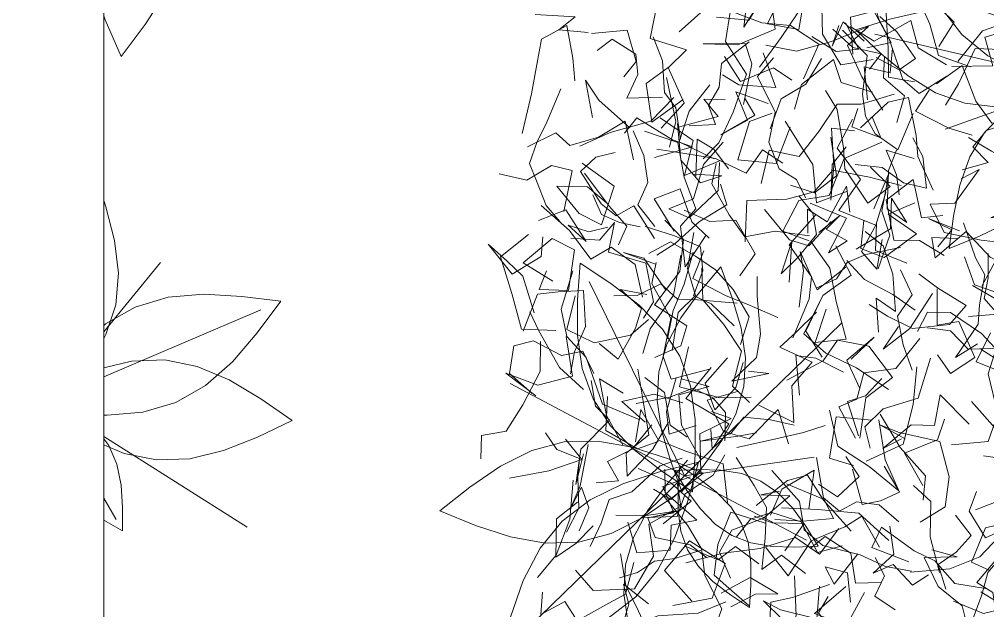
# Model space of a CAD drawing. Header units: metres. Extents: x 0 to 46.1, y -33.1 to 1.9.
# Drawn here: x 40.71 to 41.743, y -19.944 to -19.313 of the extents above; entities that cross this region are included whole.
import ezdxf

# ---------------------------------------------------------------- set-up
doc = ezdxf.new("R2010")
doc.units = ezdxf.units.M
doc.header["$LTSCALE"] = 0.02
doc.layers.add('AB_EXT_MASSIF', color=8, linetype='Continuous', lineweight=9)
doc.layers.add('BLOC_FEUILLAGE', color=7, linetype='Continuous', lineweight=13)
doc.layers.add('ARCHIBOOKS_ARBRE', color=7, linetype='Continuous')
doc.layers.add('CONTEXT', color=7, linetype='Continuous', lineweight=13, true_color=0x787878)

# ---------------------------------------------------------------- blocks, each defined once
blk = doc.blocks.new('AB_ALPHA_11ed163862f4b453')
at = {"layer": 'BLOC_FEUILLAGE', "color": 8, "lineweight": 13, "true_color": 0x878787, "transparency": 33554585}
for points in [[(-1.9623, 1.4907), (-2.0237, 1.5396), (-1.9685, 1.5452), (-2.0549, 1.6078)], [(-2.0621, 1.402), (-2.0335, 1.4556), (-1.9996, 1.5375), (-2.0762, 1.5437), (-2.1237, 1.4935), (-2.1777, 1.4356), (-2.2565, 1.3606)], [(-1.4314, 1.5285), (-1.4004, 1.4749), (-1.4456, 1.4513), (-1.4951, 1.3902), (-1.5553, 1.3717), (-1.6486, 1.3766), (-1.7572, 1.3596)], [(-1.9559, 1.4835), (-1.8719, 1.4392), (-1.8967, 1.3559), (-1.9463, 1.34)], [(-1.7565, 1.4651), (-1.8318, 1.3871), (-1.7671, 1.3085), (-1.8354, 1.2949)], [(-1.9683, 1.4378), (-1.918, 1.4408), (-1.8869, 1.3729), (-1.9118, 1.3247), (-1.9705, 1.2877), (-1.8894, 1.238)], [(-2.2994, 1.1094), (-2.3073, 1.1654), (-2.2935, 1.2341), (-2.2836, 1.2835), (-2.2347, 1.3211), (-2.1905, 1.3463), (-2.1053, 1.4046)], [(-1.4591, 1.4096), (-1.5471, 1.3477), (-1.6058, 1.2765), (-1.5106, 1.3206), (-1.5844, 1.285), (-1.6521, 1.3385)], [(-1.4417, 1.3969), (-1.4648, 1.2989), (-1.5483, 1.2494), (-1.4864, 1.1917), (-1.4363, 1.2445), (-1.401, 1.2911), (-1.5114, 1.3119)], [(-2.0753, 1.2945), (-2.0375, 1.388), (-2.0363, 1.3236), (-2.0073, 1.2171)], [(-1.8225, 1.3866), (-1.8371, 1.3193), (-1.8785, 1.2461), (-1.8751, 1.1946), (-1.9097, 1.1192)], [(-1.5144, 1.386), (-1.6103, 1.3292), (-1.5596, 1.2603), (-1.4987, 1.2123), (-1.4631, 1.1291), (-1.5471, 1.074)], [(-1.336, 1.3731), (-1.3928, 1.3379), (-1.3566, 1.2912), (-1.4017, 1.2082), (-1.4396, 1.1466), (-1.4431, 1.0512), (-1.3638, 1.0162)], [(-2.0451, 1.1401), (-2.0076, 1.2388), (-2.0913, 1.2416), (-2.1667, 1.2647), (-2.1803, 1.3135), (-2.264, 1.3238)], [(-1.6113, 1.3342), (-1.6679, 1.2712), (-1.668, 1.1672), (-1.7532, 1.1021), (-1.8295, 1.054), (-1.8884, 1.041)], [(-1.6288, 1.1637), (-1.5372, 1.1994), (-1.4339, 1.2431), (-1.3502, 1.2392), (-1.2528, 1.2668), (-1.2137, 1.3396)], [(-2.2763, 1.1256), (-2.1981, 1.2054), (-2.2374, 1.247), (-2.3135, 1.2497), (-2.3668, 1.3043)], [(-1.9375, 1.1703), (-1.8495, 1.1934), (-1.8343, 1.2963), (-1.9065, 1.2925), (-1.9493, 1.1978), (-1.8468, 1.2034)], [(-1.513, 1.2803), (-1.5387, 1.2259), (-1.6448, 1.2454), (-1.7213, 1.2979), (-1.627, 1.2381), (-1.6415, 1.1827), (-1.7187, 1.1038)], [(-1.9461, 1.1163), (-1.8949, 1.1643), (-1.8731, 1.2206), (-1.8518, 1.2762)], [(-2.1454, 1.249), (-2.0579, 1.2348), (-1.9505, 1.2015), (-1.8648, 1.2208)], [(-2.0265, 1.2128), (-1.977, 1.2291), (-1.9296, 1.128), (-1.8945, 1.083), (-1.9953, 1.1145)], [(-1.6153, 1.2355), (-1.709, 1.2276), (-1.7485, 1.1783), (-1.7992, 1.1525), (-1.8102, 1.1), (-1.8718, 1.135)], [(-1.5754, 1.0877), (-1.5982, 1.1426), (-1.6922, 1.1594), (-1.6919, 1.2388)], [(-1.411, 1.2375), (-1.3224, 1.1982), (-1.291, 1.135), (-1.2983, 1.0364), (-1.3264, 0.9283), (-1.3097, 0.8731), (-1.2228, 0.8722)], [(-2.1685, 1.0842), (-2.1879, 1.1463), (-2.2549, 1.1928), (-2.2445, 1.0992), (-2.2116, 1.0417), (-2.1265, 1.1094), (-2.1652, 1.2075)], [(-2.113, 0.9336), (-2.1115, 1.0364), (-2.1654, 1.0405), (-2.1814, 1.0888), (-2.1813, 1.1911), (-2.126, 1.2008), (-2.076, 1.1838)], [(-2.0941, 0.9601), (-2.1008, 1.0334), (-2.0461, 1.0683), (-2.0157, 1.1346), (-2.0045, 1.2054)], [(-1.8548, 1.0131), (-1.9542, 1.0315), (-1.8836, 1.0966), (-1.9246, 1.1954)], [(-1.7662, 1.1967), (-1.8504, 1.1682), (-1.9171, 1.1143), (-1.8637, 1.0254)], [(-1.7226, 1.2006), (-1.7012, 1.1549), (-1.6221, 1.0951), (-1.5998, 1.1912)], [(-1.583, 1.2047), (-1.5226, 1.1461), (-1.4309, 1.1172), (-1.3261, 1.0964), (-1.4004, 1.0842), (-1.4144, 0.994), (-1.4151, 0.8886)], [(-2.3603, 1.0996), (-2.3928, 1.0585), (-2.4828, 1.0608), (-2.4931, 1.1629), (-2.4756, 1.097), (-2.4622, 1.0413), (-2.4899, 0.9426)], [(-2.3186, 1.1721), (-2.2912, 1.0746), (-2.2854, 0.9802), (-2.2228, 0.9772), (-2.1936, 0.9034), (-2.225, 0.8198)], [(-2.1741, 1.1818), (-2.1672, 1.072), (-2.1565, 1.0011), (-2.2025, 0.9721)], [(-1.9936, 0.8663), (-2.0851, 0.826), (-2.0365, 0.9233), (-1.9769, 0.9396), (-1.9575, 1.0281), (-1.9215, 1.1144), (-1.9795, 1.1879)], [(-1.8977, 1.1482), (-1.7933, 1.1141), (-1.7996, 1.1737), (-1.7525, 1.1419)], [(-1.716, 0.8049), (-1.7094, 0.8594), (-1.7324, 0.9086), (-1.7171, 0.9827), (-1.6593, 1.0411), (-1.6472, 1.1466), (-1.5841, 1.1651)], [(-2.3463, 1.1431), (-2.2692, 1.1266), (-2.2701, 1.0259), (-2.2869, 1.0889), (-2.2504, 1.044), (-2.2012, 1.0268)], [(-1.8942, 1.1578), (-1.9399, 1.0705), (-1.9293, 0.9916), (-1.8711, 0.9762), (-1.9319, 1.0211)], [(-1.6625, 1.0701), (-1.7178, 1.1439), (-1.7331, 1.0629), (-1.8134, 1.0693), (-1.7093, 1.0636), (-1.7072, 1.1145)], [(-1.467, 1.1567), (-1.4349, 1.0875), (-1.3802, 1.0601), (-1.3721, 1.1382)], [(-1.3571, 1.0702), (-1.3755, 1.144), (-1.4356, 1.1052), (-1.3908, 1.1425)], [(-1.386, 0.9997), (-1.3371, 1.0172), (-1.3913, 1.0726), (-1.4097, 1.143)], [(-1.3034, 0.906), (-1.3552, 0.9542), (-1.3133, 1.0194), (-1.2608, 1.1122), (-1.3529, 1.1438), (-1.4013, 1.0579)], [(-1.3607, 1.0512), (-1.2986, 1.0282), (-1.2922, 1.0977), (-1.2735, 1.1615)], [(-2.4671, 0.8715), (-2.5417, 0.9242), (-2.5124, 1.018), (-2.4839, 1.1167), (-2.3887, 1.1262)], [(-2.1872, 1.121), (-2.1963, 1.0641), (-2.1682, 1.0201), (-2.1274, 0.9807)], [(-1.9779, 1.1305), (-1.9259, 1.0834), (-1.8602, 1.0244), (-1.8126, 0.9464), (-1.7426, 0.975), (-1.7163, 0.9158)], [(-1.3898, 1.1261), (-1.371, 1.0342), (-1.4375, 0.954), (-1.463, 0.9006), (-1.4672, 0.8469), (-1.4398, 0.7785), (-1.3528, 0.8372)], [(-1.2073, 0.898), (-1.2457, 0.9763), (-1.2228, 1.0484), (-1.3346, 1.0559), (-1.3667, 1.1233)], [(-1.1561, 0.8582), (-1.2117, 0.9301), (-1.185, 1.013), (-1.1751, 1.0788), (-1.1235, 1.1367), (-1.2056, 1.0698)], [(-1.9295, 1.0132), (-1.8731, 1.0936), (-1.8502, 1.0469), (-1.846, 0.9817)], [(-1.6945, 1.0109), (-1.626, 1.062), (-1.5497, 1.0586), (-1.4773, 1.0935)], [(-1.2859, 1.1021), (-1.2703, 1.0435), (-1.2673, 0.9572), (-1.3205, 0.9555), (-1.3542, 1.0163)], [(-2.4013, 1.0188), (-2.4449, 0.9869), (-2.3806, 0.942), (-2.3079, 1.0246), (-2.3421, 1.0825), (-2.4418, 1.0697), (-2.4023, 0.9859)], [(-1.4121, 0.9437), (-1.4681, 1.0112), (-1.4519, 1.0741), (-1.5603, 1.0644), (-1.6117, 1.0191)], [(-2.2996, 1.056), (-2.2377, 1.01), (-2.1793, 1.0274), (-2.2354, 0.9702), (-2.1679, 0.8914), (-2.2065, 0.7937), (-2.2529, 0.7717)], [(-1.857, 1.0092), (-1.9009, 0.9484), (-2.0048, 0.9298), (-2.038, 0.979), (-1.968, 0.9656), (-1.8956, 1.0277), (-1.8195, 1.0496)], [(-1.6479, 0.9853), (-1.7316, 0.9244), (-1.8118, 0.9882), (-1.73, 1.0574), (-1.6678, 1.0427)], [(-1.9896, 0.8553), (-2.0047, 0.9165), (-1.9827, 1.0075), (-2.0555, 1.0228), (-2.0582, 0.9214)], [(-1.8656, 1.0115), (-1.9053, 0.9723), (-1.911, 0.8781), (-1.9082, 0.8062), (-1.8321, 0.7745), (-1.7618, 0.7144)], [(-1.515, 1.0158), (-1.5162, 0.9566), (-1.5578, 0.8617), (-1.5861, 0.8127), (-1.5839, 0.7023), (-1.5096, 0.7073), (-1.5258, 0.7794)], [(-1.3035, 1.0133), (-1.3449, 0.9614), (-1.3947, 1.0127), (-1.4346, 0.9345)], [(-1.1978, 0.9496), (-1.1277, 0.9818), (-1.1386, 1.0306), (-1.061, 0.995), (-0.9921, 0.9075), (-0.9191, 0.8989), (-0.8325, 0.8652)], [(-1.6117, 0.7589), (-1.6983, 0.778), (-1.6509, 0.8695), (-1.6513, 0.9278), (-1.6497, 1.0064)], [(-1.3335, 1.0075), (-1.3664, 0.9602), (-1.3461, 0.8892), (-1.4019, 0.8405)], [(-2.5415, 0.9176), (-2.4553, 0.9796), (-2.4058, 0.9543), (-2.347, 0.921), (-2.3947, 0.8373), (-2.4566, 0.7967), (-2.4968, 0.7532)], [(-2.3425, 0.9806), (-2.4241, 0.9109), (-2.451, 0.8421), (-2.4382, 0.7669), (-2.4542, 0.7023), (-2.47, 0.6391), (-2.4091, 0.5496)], [(-2.0632, 0.9594), (-2.0493, 0.8894), (-2.1037, 0.8232), (-2.2094, 0.7855), (-2.1672, 0.6912), (-2.2093, 0.6552), (-2.2846, 0.6673)], [(-2.1319, 0.8935), (-2.0735, 0.8929), (-1.9872, 0.9062), (-1.902, 0.9042), (-1.8861, 0.959)], [(-2.061, 0.6229), (-2.0809, 0.7052), (-2.1082, 0.7491), (-2.0516, 0.7917), (-2.0221, 0.8483), (-2.0639, 0.9103), (-2.116, 0.9739)], [(-1.3663, 0.9083), (-1.4551, 0.9338), (-1.5089, 0.9689), (-1.5896, 0.9344), (-1.6699, 0.9065), (-1.7276, 0.9642), (-1.7936, 0.9018)], [(-2.4909, 0.6994), (-2.5126, 0.7836), (-2.5053, 0.8956), (-2.498, 0.9512)], [(-2.1479, 0.8751), (-2.2022, 0.9476), (-2.1653, 0.9051), (-2.1624, 0.8007)], [(-1.9755, 0.7262), (-1.9099, 0.753), (-1.9041, 0.8564), (-1.9643, 0.8912), (-2.0052, 0.9542)], [(-2.3734, 0.921), (-2.4414, 0.8576), (-2.3994, 0.7879), (-2.3071, 0.7527), (-2.2442, 0.7613)], [(-2.1473, 0.9083), (-2.0815, 0.9027), (-2.047, 0.8344), (-2.0213, 0.7749), (-2.0107, 0.705), (-2.0144, 0.6207), (-2.0739, 0.572)], [(-1.5508, 0.86), (-1.6071, 0.8411), (-1.6628, 0.7632), (-1.6056, 0.8353), (-1.5561, 0.9229), (-1.5088, 0.884)], [(-1.5278, 0.7003), (-1.5979, 0.6417), (-1.6597, 0.7284), (-1.5658, 0.766), (-1.5729, 0.8704), (-1.4967, 0.9126)], [(-1.4686, 0.929), (-1.509, 0.8964), (-1.46, 0.8303), (-1.449, 0.8897)], [(-1.1773, 0.8885), (-1.0769, 0.921), (-0.9784, 0.8971), (-0.881, 0.8941)], [(-2.6116, 0.7653), (-2.6332, 0.8428), (-2.5835, 0.898), (-2.5324, 0.8806), (-2.4909, 0.8075), (-2.437, 0.7857), (-2.4444, 0.7201)], [(-2.0158, 0.8902), (-2.0823, 0.8189), (-2.1033, 0.7468), (-2.1676, 0.7337), (-2.236, 0.6579)], [(-1.9149, 0.7948), (-1.8511, 0.8846), (-1.7594, 0.8288), (-1.6874, 0.8064), (-1.6141, 0.8273), (-1.5424, 0.7579), (-1.4833, 0.6939)], [(-1.7309, 0.8549), (-1.6885, 0.8031), (-1.6149, 0.8092), (-1.5709, 0.9043)], [(-1.491, 0.8815), (-1.3919, 0.8987), (-1.3397, 0.8799), (-1.3774, 0.7835), (-1.4042, 0.7342), (-1.4189, 0.6368)], [(-1.268, 0.8088), (-1.2077, 0.8381), (-1.1193, 0.893), (-1.063, 0.8528)], [(-1.1978, 0.8865), (-1.105, 0.8277), (-1.0813, 0.9034), (-1.0089, 0.8812)], [(-2.5175, 0.8697), (-2.5617, 0.803), (-2.6489, 0.7532), (-2.7242, 0.7181), (-2.7862, 0.7445), (-2.8209, 0.6936)], [(-2.3886, 0.7796), (-2.3696, 0.7167), (-2.2855, 0.7604), (-2.2437, 0.7962), (-2.2632, 0.869), (-2.2109, 0.8199)], [(-2.3056, 0.6935), (-2.2539, 0.7382), (-2.1524, 0.7795), (-2.0781, 0.8588)], [(-2.2871, 0.8643), (-2.2338, 0.8315), (-2.1641, 0.8232), (-2.1495, 0.765), (-2.1056, 0.734), (-2.0217, 0.6693)], [(-2.1435, 0.8775), (-2.1839, 0.8374), (-2.1921, 0.7308), (-2.2646, 0.657), (-2.28, 0.5951), (-2.1794, 0.5621)], [(-1.2519, 0.7033), (-1.2937, 0.753), (-1.3432, 0.8393), (-1.2829, 0.866)], [(-1.0039, 0.6429), (-1.1066, 0.6507), (-1.1905, 0.7016), (-1.1947, 0.7737), (-1.1732, 0.8733), (-1.2567, 0.8695)], [(-2.4526, 0.8427), (-2.4964, 0.7452), (-2.5867, 0.775), (-2.6411, 0.8491), (-2.607, 0.7545)], [(-2.0463, 0.847), (-2.1126, 0.788), (-2.1758, 0.7457), (-2.2289, 0.6906)], [(-2.0207, 0.8345), (-2.0849, 0.789), (-2.0358, 0.7011), (-2.0005, 0.6524), (-1.9511, 0.5777)], [(-1.6927, 0.715), (-1.7776, 0.6932), (-1.8128, 0.7343), (-1.8248, 0.8386)], [(-1.464, 0.819), (-1.5716, 0.8371), (-1.659, 0.7761), (-1.7346, 0.8091), (-1.8151, 0.7634), (-1.7699, 0.704)], [(-1.7278, 0.8179), (-1.7219, 0.76), (-1.7441, 0.7074), (-1.8169, 0.6832), (-1.8806, 0.6706), (-1.8102, 0.7275), (-1.8747, 0.6408)], [(-1.3881, 0.7832), (-1.393, 0.7272), (-1.4311, 0.6509), (-1.4744, 0.6962), (-1.4997, 0.7618), (-1.5562, 0.8079)], [(-2.138, 0.4293), (-2.1525, 0.4904), (-2.0818, 0.5558), (-2.0825, 0.6403), (-2.0938, 0.7266), (-2.0499, 0.7993)], [(-1.7618, 0.7223), (-1.7282, 0.7768), (-1.7024, 0.7199), (-1.6072, 0.7719), (-1.637, 0.7086)], [(-1.7134, 0.7866), (-1.653, 0.7002), (-1.7439, 0.6487), (-1.6853, 0.6486), (-1.7149, 0.7053), (-1.6645, 0.7163), (-1.7357, 0.7085)], [(-1.4426, 0.7796), (-1.4906, 0.7457), (-1.5491, 0.6624), (-1.5246, 0.6031), (-1.5236, 0.6793), (-1.5704, 0.6119), (-1.6768, 0.6172)], [(-1.4156, 0.7353), (-1.4665, 0.7944), (-1.4785, 0.7243), (-1.5012, 0.6759)], [(-1.9468, 0.5107), (-1.8542, 0.5738), (-1.8167, 0.6198), (-1.8209, 0.7236), (-1.7185, 0.7524)], [(-1.6565, 0.5412), (-1.5813, 0.5997), (-1.5644, 0.6641), (-1.4935, 0.7384), (-1.5785, 0.6814)], [(-2.5841, 0.5552), (-2.6459, 0.4984), (-2.5834, 0.5698), (-2.4773, 0.5932), (-2.4877, 0.6447), (-2.4609, 0.708)], [(-2.4075, 0.634), (-2.4391, 0.6999), (-2.4769, 0.608), (-2.4834, 0.5187)], [(-2.0955, 0.5004), (-2.0532, 0.4655), (-2.1466, 0.5023), (-2.0574, 0.5198), (-2.0145, 0.5659), (-1.9668, 0.6558), (-1.9382, 0.6996)], [(-1.8315, 0.5265), (-1.9039, 0.4675), (-1.8303, 0.4299), (-1.7974, 0.5286), (-1.7635, 0.6128), (-1.7672, 0.6989)], [(-1.2269, 0.4726), (-1.2004, 0.5802), (-1.2319, 0.6389), (-1.2631, 0.7034)], [(-1.8882, 0.5699), (-1.8259, 0.646), (-1.8053, 0.6927), (-1.8234, 0.5825), (-1.7258, 0.5915)], [(-1.4341, 0.5657), (-1.485, 0.5923), (-1.4485, 0.69), (-1.5385, 0.6823), (-1.5801, 0.5821), (-1.5224, 0.544), (-1.4892, 0.4743)], [(-1.3241, 0.6401), (-1.2556, 0.6184), (-1.2672, 0.6762), (-1.2124, 0.6928), (-1.106, 0.6652), (-1.0138, 0.6177)], [(-2.6389, 0.6582), (-2.6379, 0.6043), (-2.5997, 0.5507), (-2.6313, 0.5103), (-2.6739, 0.4411), (-2.736, 0.4055)], [(-2.3397, 0.6661), (-2.3788, 0.5766), (-2.4109, 0.5028), (-2.4882, 0.4948), (-2.5186, 0.4419), (-2.4227, 0.4649), (-2.3477, 0.5027)], [(-2.4477, 0.6485), (-2.5004, 0.5747), (-2.4564, 0.4883), (-2.3994, 0.475)], [(-1.9102, 0.4248), (-1.9086, 0.5068), (-1.8184, 0.5619), (-1.7263, 0.5659), (-1.7171, 0.654)], [(-1.4781, 0.6351), (-1.5542, 0.6485), (-1.5192, 0.5632), (-1.6262, 0.5576), (-1.6655, 0.6117), (-1.6184, 0.6699)], [(-2.3279, 0.4418), (-2.3488, 0.494), (-2.3137, 0.5746), (-2.3362, 0.6365)], [(-2.194, 0.6419), (-2.2719, 0.566), (-2.1979, 0.4824), (-2.1267, 0.4385)], [(-1.747, 0.3987), (-1.7034, 0.4779), (-1.6794, 0.4198), (-1.6313, 0.5081), (-1.6118, 0.5853), (-1.631, 0.6428)], [(-1.6047, 0.6007), (-1.6592, 0.5422), (-1.6685, 0.6037), (-1.5945, 0.644), (-1.6357, 0.5862), (-1.5835, 0.512)], [(-1.3359, 0.4157), (-1.384, 0.455), (-1.4555, 0.5263), (-1.4456, 0.6099), (-1.3892, 0.5766), (-1.2861, 0.6164), (-1.3397, 0.621)], [(-2.603, 0.6143), (-2.5962, 0.5452), (-2.6866, 0.5683), (-2.7851, 0.6082)], [(-2.4004, 0.5364), (-2.4221, 0.6169), (-2.3397, 0.586), (-2.2881, 0.5254)], [(-1.8231, 0.5877), (-1.7637, 0.5792), (-1.7163, 0.5995), (-1.6632, 0.5909), (-1.5751, 0.5559)], [(-1.7145, 0.6052), (-1.7022, 0.5369), (-1.6607, 0.4623), (-1.633, 0.3946)], [(-2.5605, 0.5694), (-2.6383, 0.4886), (-2.6947, 0.451), (-2.6367, 0.484), (-2.6509, 0.4266), (-2.7057, 0.3891)], [(-2.4501, 0.5067), (-2.3916, 0.5709), (-2.3967, 0.4766), (-2.353, 0.4148), (-2.2864, 0.3304), (-2.3326, 0.2369)], [(-2.3932, 0.5912), (-2.3083, 0.5568), (-2.2432, 0.543), (-2.2136, 0.4931), (-2.2068, 0.4417), (-2.249, 0.3788)], [(-2.2664, 0.5911), (-2.337, 0.5292), (-2.3642, 0.4751), (-2.291, 0.4546)], [(-2.3301, 0.3731), (-2.3236, 0.4768), (-2.2853, 0.5485), (-2.2053, 0.5233), (-2.2568, 0.581)], [(-1.419, 0.5072), (-1.4707, 0.5799), (-1.4346, 0.5206), (-1.4912, 0.5034)], [(-2.2635, 0.4249), (-2.2895, 0.3793), (-2.2155, 0.4118), (-2.249, 0.4802), (-2.2744, 0.5305), (-2.1729, 0.5632)], [(-2.0944, 0.528), (-2.1468, 0.4822), (-2.2262, 0.463), (-2.2096, 0.5365), (-2.1223, 0.5606)], [(-1.8377, 0.5511), (-1.917, 0.504), (-1.8958, 0.4283), (-1.8486, 0.3514), (-1.8084, 0.2566)], [(-2.3893, 0.5215), (-2.4683, 0.4954), (-2.5413, 0.5033), (-2.545, 0.4438), (-2.5984, 0.4721)], [(-1.857, 0.5332), (-1.9319, 0.5181), (-1.9898, 0.5083), (-1.9395, 0.4286), (-2.0191, 0.4047), (-2.0681, 0.3194), (-2.1214, 0.4093)], [(-1.3984, 0.5193), (-1.4228, 0.424), (-1.4262, 0.3719), (-1.4816, 0.3131), (-1.5128, 0.2718), (-1.6115, 0.2301), (-1.5428, 0.2288)], [(-1.4355, 0.4942), (-1.4908, 0.5326), (-1.5125, 0.4827), (-1.405, 0.4965), (-1.3882, 0.4041), (-1.3469, 0.3336), (-1.2684, 0.318)], [(-2.6457, 0.5119), (-2.7097, 0.4292), (-2.7925, 0.3684), (-2.8668, 0.3463)], [(-2.1113, 0.2801), (-2.0843, 0.3715), (-2.1916, 0.3477), (-2.2384, 0.4016), (-2.2295, 0.4952), (-2.1488, 0.4709)], [(-1.6078, 0.5063), (-1.6182, 0.433), (-1.6817, 0.4067), (-1.7107, 0.3343), (-1.7273, 0.2652)], [(-1.4495, 0.3511), (-1.372, 0.3931), (-1.3164, 0.4458), (-1.2441, 0.4825), (-1.3296, 0.4912), (-1.2446, 0.452)], [(-2.0154, 0.3729), (-1.9665, 0.4664), (-1.925, 0.4316), (-1.8837, 0.3602)], [(-1.5721, 0.4705), (-1.5512, 0.4119), (-1.5125, 0.3314), (-1.5777, 0.3125), (-1.6659, 0.3572), (-1.7044, 0.4213), (-1.728, 0.474)], [(-2.6673, 0.38), (-2.7314, 0.3659), (-2.7957, 0.3648), (-2.7392, 0.4496), (-2.6677, 0.4561)], [(-2.5072, 0.2832), (-2.4118, 0.2934), (-2.431, 0.3639), (-2.4834, 0.4437)], [(-2.2363, 0.464), (-2.2026, 0.4198), (-2.2949, 0.4308), (-2.3476, 0.3454), (-2.4545, 0.3263), (-2.4788, 0.3747)], [(-1.9432, 0.1888), (-1.8709, 0.2701), (-1.7822, 0.2769), (-1.7895, 0.3814), (-1.8511, 0.4406), (-1.9128, 0.4147), (-2.0226, 0.4245)], [(-1.4453, 0.4425), (-1.4642, 0.3649), (-1.4131, 0.3004), (-1.4322, 0.2516)], [(-2.3699, 0.4022), (-2.4299, 0.4169), (-2.531, 0.4003), (-2.593, 0.4162), (-2.6455, 0.3746), (-2.704, 0.3386)], [(-1.3875, 0.4151), (-1.4229, 0.3606), (-1.4622, 0.321), (-1.4543, 0.2653), (-1.5232, 0.3026)], [(-2.4242, 0.4027), (-2.458, 0.3501), (-2.427, 0.2421), (-2.4918, 0.2689), (-2.5302, 0.2136), (-2.6086, 0.2566), (-2.5844, 0.3381)], [(-2.1664, 0.3508), (-2.2181, 0.3728), (-2.3038, 0.4131), (-2.2259, 0.3863), (-2.172, 0.4045), (-2.1164, 0.3596), (-2.0712, 0.3137)], [(-1.8481, 0.3784), (-1.7642, 0.3937), (-1.8592, 0.3823), (-1.8714, 0.3)], [(-1.6946, 0.3823), (-1.7612, 0.354), (-1.6719, 0.361), (-1.5702, 0.4066)], [(-1.5534, 0.4102), (-1.6059, 0.3287), (-1.5527, 0.3057), (-1.569, 0.2023), (-1.6466, 0.202), (-1.6481, 0.2623)], [(-2.6007, 0.3714), (-2.5339, 0.3266), (-2.4547, 0.2898), (-2.5151, 0.3118)], [(-2.4599, 0.1465), (-2.4777, 0.1974), (-2.5455, 0.264), (-2.5336, 0.319), (-2.468, 0.2927), (-2.4539, 0.3673), (-2.3782, 0.3481)], [(-1.5003, 0.1407), (-1.5188, 0.2464), (-1.5573, 0.338), (-1.609, 0.3725), (-1.6589, 0.3432)], [(-1.4689, 0.3665), (-1.4363, 0.3017), (-1.3923, 0.2772), (-1.3774, 0.2168), (-1.3891, 0.1352), (-1.4382, 0.1513), (-1.4827, 0.2153)], [(-2.4165, 0.355), (-2.4429, 0.2971), (-2.5402, 0.3029), (-2.5762, 0.2248), (-2.666, 0.179), (-2.7613, 0.2359), (-2.7706, 0.3072)], [(-2.4664, 0.3501), (-2.4551, 0.245), (-2.4581, 0.1682), (-2.5323, 0.1885), (-2.5817, 0.2121), (-2.6356, 0.2113), (-2.6841, 0.2258)], [(-2.2693, 0.3474), (-2.3247, 0.3194), (-2.4145, 0.3182), (-2.4653, 0.2791), (-2.5428, 0.326)], [(-2.0021, 0.2672), (-2.0607, 0.2831), (-2.1354, 0.311), (-2.2318, 0.3467)], [(-1.4944, 0.1841), (-1.5715, 0.2309), (-1.5846, 0.2969), (-1.6315, 0.3371)], [(-2.261, -0.0344), (-2.2882, 0.0409), (-2.3526, 0.0378), (-2.3002, 0.103), (-2.253, 0.1694), (-2.2484, 0.2369), (-2.248, 0.3253)], [(-1.953, 0.1957), (-1.9446, 0.2896), (-1.8933, 0.2805), (-1.8392, 0.329), (-1.761, 0.2922), (-1.6642, 0.325)], [(-2.6293, 0.2392), (-2.6941, 0.1809), (-2.7442, 0.1844), (-2.8412, 0.1912), (-2.8409, 0.2524), (-2.9131, 0.258), (-2.8773, 0.3056)], [(-1.9292, 0.0911), (-1.9322, 0.0147), (-1.9636, 0.1122), (-2.004, 0.2027), (-1.9705, 0.2952)], [(-1.9429, 0.1961), (-1.9176, 0.2891), (-1.8684, 0.2754), (-1.8073, 0.2904)], [(-2.6468, 0.2777), (-2.6804, 0.1994), (-2.6894, 0.1238), (-2.7036, 0.029), (-2.6395, -0.0587), (-2.6764, 0.0303)], [(-1.8899, 0.2117), (-1.9652, 0.2712), (-2.0405, 0.1881), (-1.9968, 0.1369)], [(-1.9619, 0.1282), (-1.8549, 0.1126), (-1.7747, 0.1861), (-1.7124, 0.2655)], [(-1.9348, 0.1518), (-1.9156, 0.2074), (-1.8488, 0.2204), (-1.7543, 0.1936), (-1.6688, 0.2649)], [(-2.0207, -0.1839), (-2.0716, -0.1352), (-2.112, -0.0721), (-2.1818, 0.0027), (-2.201, 0.0646), (-2.17, 0.1352), (-2.187, 0.244)], [(-1.3745, -0.0559), (-1.4752, -0.0301), (-1.4985, 0.0184), (-1.5148, 0.1099), (-1.5717, 0.1903), (-1.4977, 0.2341)], [(-2.556, 0.0685), (-2.5724, 0.1767), (-2.473, 0.2068), (-2.4263, 0.1046), (-2.5056, 0.0456), (-2.6044, 0.0866)], [(-2.2785, 0.1367), (-2.339, 0.2109), (-2.4157, 0.1573), (-2.4683, 0.0946), (-2.4513, 0.0336), (-2.4346, -0.0241)], [(-1.9775, -0.0546), (-1.9962, 0.0116), (-2.0433, 0.0511), (-2.0943, 0.0554), (-2.1111, 0.1082), (-2.0682, 0.2082)], [(-1.8632, 0.2129), (-1.8664, 0.109), (-1.851, 0.0094), (-1.8912, -0.042)], [(-1.5427, 0.212), (-1.4997, 0.1169), (-1.4433, 0.1075), (-1.3776, 0.1769), (-1.2948, 0.1666), (-1.2322, 0.1462)], [(-2.481, 0.0175), (-2.5593, 0.0324), (-2.653, 0.0854), (-2.7572, 0.1055), (-2.7011, 0.1531), (-2.6845, 0.2058), (-2.6566, 0.1255)], [(-2.4924, 0.2031), (-2.4373, 0.1227), (-2.3787, 0.1273), (-2.3516, 0.0543)], [(-2.1998, 0.1871), (-2.2467, 0.2057), (-2.1837, 0.162), (-2.2751, 0.1497), (-2.3628, 0.1692), (-2.4229, 0.1381), (-2.4356, 0.0636)], [(-2.2725, 0.1889), (-2.1668, 0.1993), (-2.1144, 0.1822), (-2.1144, 0.1035), (-2.0976, -0.0061)], [(-2.1597, 0.1054), (-2.092, 0.1839), (-2.192, 0.1885), (-2.2546, 0.1462)], [(-2.1734, 0.1936), (-2.1119, 0.1031), (-2.1186, 0.0473), (-2.1912, 0.0865), (-2.2514, 0.1307)], [(-2.0044, 0.1299), (-2.0343, 0.0377), (-1.9878, 0.0188), (-1.9326, 0.0107), (-1.9175, 0.1035), (-1.8742, 0.2019)], [(-1.93, -0.0871), (-1.8517, -0.0892), (-1.7996, -0.0276), (-1.7687, 0.0651), (-1.8467, 0.1447), (-1.8787, 0.1899), (-1.8429, 0.1213)], [(-1.4964, 0.201), (-1.5623, 0.1459), (-1.5987, 0.0427), (-1.6606, -0.0047), (-1.7478, 0.0405)], [(-2.4603, 0.1662), (-2.4894, 0.1069), (-2.4995, 0.0082), (-2.5634, -0.0395)], [(-2.5139, 0.163), (-2.4159, 0.1303), (-2.3261, 0.087), (-2.231, 0.0602), (-2.2018, -0.0115), (-2.1211, 0.0176)], [(-2.1389, -0.0265), (-2.204, -0.0047), (-2.1958, 0.0872), (-2.2479, 0.1509), (-2.305, 0.1666), (-2.3628, 0.1474)], [(-2.275, 0.0459), (-2.1915, 0.0791), (-2.2618, 0.1271), (-2.293, 0.1683)], [(-2.1026, 0.1463), (-2.0785, 0.0902), (-2.0006, 0.1042), (-2.0013, 0.168)], [(-1.8504, 0.127), (-1.9068, 0.1323), (-1.8086, 0.1439), (-1.7582, 0.1086), (-1.7007, 0.1688), (-1.678, 0.0617)], [(-2.0269, -0.0819), (-2.0543, 0.0227), (-2.1404, 0.0901), (-2.2196, 0.1467)], [(-1.871, -0.0089), (-1.865, 0.091), (-1.7722, 0.0721), (-1.7259, 0.108)], [(-1.6395, 0.1086), (-1.6238, 0.0038), (-1.5943, -0.0726), (-1.5472, -0.142), (-1.5214, -0.067), (-1.4861, -0.0263), (-1.4307, -0.0723)], [(-2.3121, 0.081), (-2.3033, -0.0144), (-2.201, 0.03), (-2.1057, 0.0125), (-2.0514, 0.0116), (-2.057, -0.0835)], [(-2.4784, 0.0443), (-2.3907, 0.0364), (-2.3525, -0.0396), (-2.4031, -0.0081), (-2.4762, -0.0007)], [(-2.2144, 0.0145), (-2.1636, 0.02), (-2.1304, -0.055), (-2.1634, -0.1287), (-2.1056, -0.1645)], [(-1.8922, 0.005), (-1.8764, -0.0561), (-1.9289, -0.1335), (-1.9603, -0.2274)], [(-2.2236, -0.0944), (-2.325, -0.0698), (-2.3804, -0.0484), (-2.4274, -0.1122), (-2.4085, -0.1637), (-2.3431, -0.1155), (-2.2896, -0.0239)], [(-2.543, -0.1002), (-2.4678, -0.1737), (-2.3796, -0.104), (-2.3951, -0.0348), (-2.37, -0.0801), (-2.3011, -0.1525), (-2.2482, -0.0833)], [(-2.1152, -0.0666), (-2.2123, -0.1004), (-2.2079, -0.0483), (-2.1657, -0.0942), (-2.2023, -0.1642)], [(-1.9881, -0.2163), (-2.0385, -0.2165), (-2.0518, -0.1423), (-2.1096, -0.1323), (-2.0356, -0.1196), (-2.0032, -0.0513)], [(-2.0128, -0.1593), (-2.0753, -0.0732), (-2.0237, -0.0416), (-1.9848, -0.142), (-1.9534, -0.194), (-1.9419, -0.2741), (-1.88, -0.3301)], [(-1.4609, -0.3551), (-1.5456, -0.2967), (-1.5539, -0.2079), (-1.5642, -0.1589), (-1.6355, -0.0794), (-1.6917, -0.0307)], [(-2.0819, -0.1006), (-2.0878, -0.1543), (-2.1392, -0.1858), (-2.1137, -0.2465)], [(-1.7595, -0.0999), (-1.8043, -0.1332), (-1.8065, -0.217), (-1.7551, -0.2242), (-1.689, -0.1752)], [(-2.3536, -0.2586), (-2.2864, -0.2219), (-2.2892, -0.1416), (-2.2441, -0.119)], [(-2.1897, -0.1221), (-2.2994, -0.1369), (-2.233, -0.2266), (-2.2777, -0.2919), (-2.3343, -0.2766)], [(-1.9696, -0.2735), (-1.951, -0.2074), (-1.8933, -0.2063), (-1.8351, -0.1907), (-1.8409, -0.1227)], [(-1.7488, -0.2183), (-1.7252, -0.1596), (-1.6774, -0.2034), (-1.736, -0.201), (-1.7356, -0.1508), (-1.7884, -0.139)], [(-2.157, -0.1632), (-2.2544, -0.2159), (-2.2125, -0.2846), (-2.269, -0.331), (-2.2412, -0.4265)], [(-1.9742, -0.383), (-1.9575, -0.3347), (-1.9828, -0.2567), (-1.9722, -0.1715), (-1.8977, -0.2176), (-1.9441, -0.1653)], [(-1.7328, -0.1692), (-1.7023, -0.2683), (-1.7922, -0.2738), (-1.8908, -0.3034), (-1.8693, -0.3498), (-1.9134, -0.4465), (-1.9371, -0.5245)], [(-2.0249, -0.1837), (-1.9313, -0.2339), (-1.8468, -0.2512), (-1.7538, -0.2284), (-1.677, -0.2494), (-1.5894, -0.2815), (-1.5746, -0.3524)], [(-1.6603, -0.251), (-1.7206, -0.2192), (-1.7924, -0.1945), (-1.8737, -0.2506), (-1.8441, -0.2962)], [(-1.9927, -0.3928), (-2.0627, -0.3318), (-1.9715, -0.3936), (-1.8976, -0.3391), (-1.8518, -0.2971), (-1.7999, -0.282), (-1.8351, -0.3835)], [(-1.7517, -0.354), (-1.7742, -0.3058), (-1.7601, -0.3551), (-1.845, -0.4101), (-1.9211, -0.3824), (-1.9703, -0.3115)], [(-1.8956, -0.3302), (-1.8732, -0.3764), (-1.7954, -0.354), (-1.7541, -0.3944)]]:
    blk.add_lwpolyline(points, dxfattribs=at)

msp = doc.modelspace()

# ---------------------------------------------------------------- linework, layer by layer
at = {"layer": 'AB_EXT_MASSIF', "lineweight": 9, "true_color": 0x606060, "transparency": 33554597}
for points in [[(40.8524, -19.0595), (40.8695, -19.0986), (40.8834, -19.1374), (40.8912, -19.1754), (40.8913, -19.2126), (40.8828, -19.2488), (40.8665, -19.2841), (40.8442, -19.3187), (40.8187, -19.3529), (40.8015, -19.3138), (40.8, -19.3095)], [(41.8539, -19.3944), (41.8142, -19.3832), (41.7767, -19.3698), (41.7435, -19.3523), (41.7157, -19.3296), (41.6938, -19.3011), (41.6774, -19.2673), (41.6653, -19.2294), (41.6554, -19.1893), (41.6951, -19.2005), (41.7325, -19.2139), (41.7658, -19.2314), (41.7936, -19.2541), (41.8154, -19.2826), (41.8318, -19.3164), (41.844, -19.3543), (41.8539, -19.3944)], [(41.8579, -19.3842), (41.8216, -19.3953), (41.786, -19.4035), (41.7517, -19.4065), (41.7189, -19.4028), (41.6879, -19.3916), (41.6585, -19.3736), (41.6303, -19.3504), (41.6027, -19.3244), (41.639, -19.3133), (41.6745, -19.3051), (41.7089, -19.302), (41.7417, -19.3058), (41.7727, -19.317), (41.8021, -19.335), (41.8303, -19.3582), (41.8579, -19.3842)], [(41.84, -19.38), (41.6231, -19.3292)], [(41.8504, -19.3666), (41.8458, -19.4013), (41.8391, -19.4343), (41.8284, -19.4643), (41.8127, -19.4903), (41.7915, -19.512), (41.7651, -19.5298), (41.7348, -19.5446), (41.7024, -19.5577), (41.707, -19.5231), (41.7137, -19.4901), (41.7244, -19.4601), (41.7401, -19.4341), (41.7613, -19.4123), (41.7877, -19.3945), (41.818, -19.3798), (41.8504, -19.3666)], [(41.84, -19.38), (41.698, -19.4304)], [(40.8, -19.5066), (40.8022, -19.5131), (40.8116, -19.5491), (40.8157, -19.5841), (40.8128, -19.6176), (40.8023, -19.6495), (40.8, -19.6536)], [(40.8, -19.6466), (40.8605, -19.5725)], [(41.4284, -19.8171), (41.3957, -19.7953), (41.3657, -19.7722), (41.3407, -19.7467), (41.3222, -19.718), (41.3107, -19.6858), (41.3058, -19.6504), (41.3058, -19.6125), (41.3086, -19.5733), (41.3413, -19.5951), (41.3713, -19.6182), (41.3963, -19.6437), (41.4148, -19.6724), (41.4262, -19.7046), (41.4312, -19.74), (41.4311, -19.7779), (41.4284, -19.8171)], [(41.4171, -19.8168), (41.4049, -19.7838), (41.3953, -19.7513), (41.3906, -19.7197), (41.3923, -19.6891), (41.401, -19.6598), (41.416, -19.6316), (41.436, -19.6042), (41.4586, -19.5773), (41.4708, -19.6102), (41.4804, -19.6427), (41.4851, -19.6743), (41.4833, -19.7049), (41.4747, -19.7342), (41.4596, -19.7625), (41.4397, -19.7898), (41.4171, -19.8168)], [(41.42, -19.8), (41.3181, -19.5928)], [(40.8, -19.6397), (40.8017, -19.6382), (40.8335, -19.6201), (40.8687, -19.6097), (40.9069, -19.6065), (40.9474, -19.6088), (40.9891, -19.614), (40.9639, -19.6477), (40.9375, -19.6785), (40.9087, -19.7038), (40.8768, -19.7219), (40.8417, -19.7323), (40.8035, -19.7355), (40.8, -19.7353)], [(40.8, -19.6945), (40.9677, -19.6231)], [(41.42, -19.8), (41.5874, -19.6374)], [(40.8, -19.6849), (40.8296, -19.6777), (40.865, -19.6765), (40.8997, -19.6834), (40.9339, -19.6978), (40.9675, -19.718), (41.001, -19.7412), (40.9642, -19.7588), (40.9277, -19.7732), (40.8917, -19.7819), (40.8563, -19.7831), (40.8216, -19.7762), (40.8, -19.7671)], [(41.42, -19.8), (41.2336, -19.7016)], [(40.8, -19.758), (40.9529, -19.8548)], [(40.8, -19.7606), (40.8053, -19.7678), (40.8139, -19.7877), (40.8186, -19.8099), (40.8201, -19.8339), (40.82, -19.8588), (40.8, -19.8473)], [(41.4397, -19.7972), (41.4075, -19.8227), (41.3748, -19.845), (41.3414, -19.8617), (41.3068, -19.8708), (41.2711, -19.8718), (41.2343, -19.8652), (41.1967, -19.853), (41.1586, -19.8376), (41.1908, -19.8121), (41.2234, -19.7897), (41.2569, -19.7731), (41.2915, -19.764), (41.3272, -19.763), (41.364, -19.7695), (41.4016, -19.7818), (41.4397, -19.7972)], [(41.42, -19.8), (41.5584, -19.7801)], [(41.4349, -19.7855), (41.4233, -19.8268), (41.4095, -19.8657), (41.3914, -19.9003), (41.3679, -19.9291), (41.3383, -19.9519), (41.3033, -19.9689), (41.264, -19.9816), (41.2224, -19.992), (41.234, -19.9507), (41.2478, -19.9118), (41.2659, -19.8773), (41.2894, -19.8484), (41.319, -19.8257), (41.354, -19.8086), (41.3933, -19.7959), (41.4349, -19.7855)], [(41.3731, -20), (41.3693, -19.9896), (41.3597, -19.9571), (41.355, -19.9255), (41.3567, -19.895), (41.3654, -19.8657), (41.3804, -19.8375), (41.4003, -19.8101), (41.4229, -19.7833)], [(41.4148, -19.7894), (41.4351, -19.8029), (41.4537, -19.8172), (41.4692, -19.833), (41.4806, -19.8508), (41.4877, -19.8708), (41.4908, -19.8927), (41.4908, -19.9162), (41.4891, -19.9405), (41.4688, -19.927), (41.4502, -19.9127), (41.4347, -19.8969), (41.4232, -19.8791), (41.4161, -19.8591), (41.4131, -19.8372), (41.4131, -19.8137), (41.4148, -19.7894)], [(41.42, -19.8), (41.2394, -19.9755)], [(41.4093, -19.7943), (41.4343, -19.7933), (41.4584, -19.794), (41.4809, -19.7978), (41.5012, -19.8057), (41.5192, -19.818), (41.535, -19.8344), (41.5492, -19.8539), (41.5624, -19.8752), (41.5374, -19.8762), (41.5133, -19.8755), (41.4908, -19.8717), (41.4705, -19.8638), (41.4525, -19.8515), (41.4367, -19.8351), (41.4225, -19.8156), (41.4093, -19.7943)], [(41.42, -19.8), (41.5502, -19.8687)], [(40.8, -19.8241), (40.8131, -19.8468)]]:
    msp.add_lwpolyline(points, dxfattribs=at)
at = {"layer": 'CONTEXT'}
msp.add_lwpolyline([(36.2, -20.9), (36.2, -19.4), (36.5, -19.4), (39.3, -19.4), (39.3, -14.9), (39.3, -13), (40.8, -13), (40.8, -19.4), (40.8, -19.4), (40.8, -20.9), (40.8, -20.9), (40.8, -21), (39.3, -21), (39.3, -20.9), (37.7, -20.9), (37.7, -25), (36.2, -25), (36.2, -20.9)], close=True, dxfattribs=at)

# ---------------------------------------------------------------- block references
at = {"layer": 'ARCHIBOOKS_ARBRE', "transparency": 33554687, "xscale": 0.4, "yscale": 0.4, "rotation": 33}
msp.add_blockref('AB_ALPHA_11ed163862f4b453', (42.3, -19.4), dxfattribs=at)

doc.saveas('drawing.dxf')
